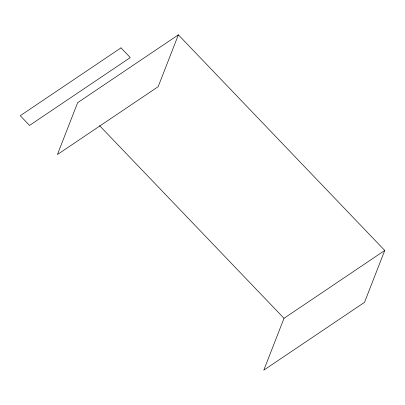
<?xml version="1.0" encoding="UTF-8"?>
<svg xmlns="http://www.w3.org/2000/svg" width="405" height="405" viewBox="0 0 405 405"><rect width="100%" height="100%" fill="white"/><g stroke="black" fill="none" stroke-linecap="round" stroke-linejoin="round"><path stroke-width="0.61" d="M384.75 250.457L284.011 318.3L263.792 370.16L364.53 302.317L384.75 250.457L178.372 34.84L77.633 102.683L57.419 154.543L158.158 86.695L178.372 34.84M284.011 318.3L99.549 125.631M120.989 47.866L20.25 115.709L29.54 125.418L130.278 57.576L120.989 47.866"/></g></svg>
